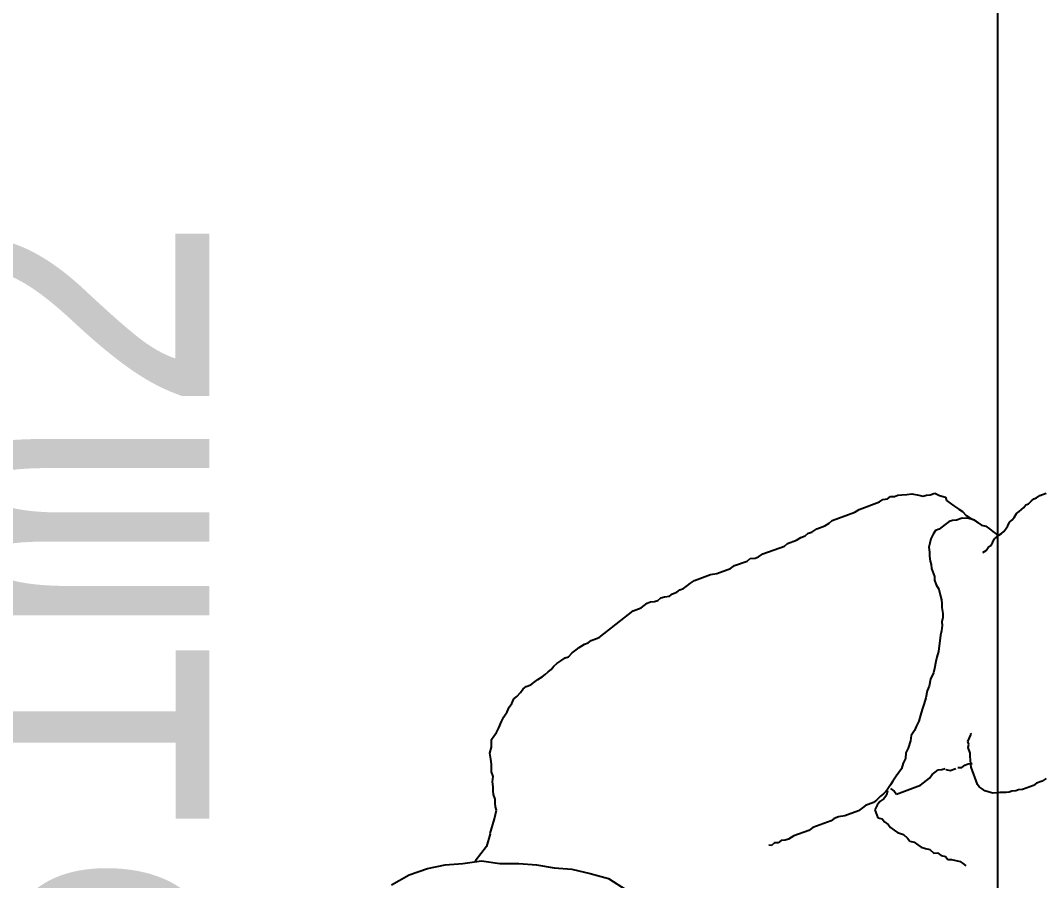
# Model space of a CAD drawing. Header units: millimetres. Extents: x 33350 to 35310, y -217097 to -211540.
# Drawn here: x 34272.3 to 34331.1, y -214168.4 to -214119 of the extents above; entities that cross this region are included whole.
import ezdxf

# ---------------------------------------------------------------- set-up
doc = ezdxf.new("R2010")
doc.units = ezdxf.units.MM
doc.header["$LTSCALE"] = 60
doc.header["$MEASUREMENT"] = 0
for name, color, linetype in [('BL-E', 32, 'Continuous'), ('OC-Mutfak_Ekipman', 252, 'Continuous'), ('TEFRIŞ', 223, 'Continuous')]:
    doc.layers.add(name, color=color, linetype=linetype)
doc.layers.add('M-SB-YZ-01', color=255, linetype='Continuous', lineweight=20)
doc.styles.add('antet', font='monos.ttf', dxfattribs={"width": 0.8})

# ---------------------------------------------------------------- blocks, each defined once
blk = doc.blocks.new('rt45')
at = {"layer": 'OC-Mutfak_Ekipman'}
blk.add_line((33750.69, -214054.092), (33750.69, -214254.092), dxfattribs=at)
blk.add_lwpolyline([(33750.69, -214054.092), (33750.69, -214254.092), (33815.69, -214254.092), (33815.69, -214054.092)], close=True, dxfattribs=at)
blk = doc.blocks.new('İNSAN-1')
for p, q in [((-13.812, 26.484), (-14.381, 25.469)), ((-14.381, 25.469), (-14.747, 24.412)), ((-14.747, 24.412), (-14.951, 23.396)), ((-14.951, 23.396), (-15.032, 22.381)), ((-15.032, 22.381), (-15.194, 21.324)), ((-16.018, 21.033), (-15.175, 21.688)), ((-15.194, 21.324), (-15.032, 20.268)), ((-22.353, 20.601), (-22.557, 20.453)), ((-22.15, 20.75), (-22.353, 20.601)), ((-21.929, 20.743), (-22.15, 20.75)), ((-21.708, 20.736), (-21.929, 20.743)), ((-21.373, 20.836), (-21.708, 20.736)), ((-21.02, 20.781), (-21.373, 20.836)), ((-20.733, 20.75), (-21.02, 20.781)), ((-20.512, 20.743), (-20.733, 20.75)), ((-20.291, 20.736), (-20.512, 20.743)), ((-20.029, 20.64), (-20.291, 20.736)), ((-19.718, 20.674), (-20.029, 20.64)), ((-19.431, 20.643), (-19.718, 20.674)), ((-19.21, 20.636), (-19.431, 20.643)), ((-18.989, 20.629), (-19.21, 20.636)), ((-18.727, 20.533), (-18.989, 20.629)), ((-17.597, 20.564), (-17.842, 20.505)), ((-16.753, 20.816), (-17.597, 20.564)), ((-16.741, 20.818), (-16.018, 21.033)), ((-23.455, 20.038), (-23.749, 19.848)), ((-23.186, 20.163), (-23.455, 20.038)), ((-22.826, 20.328), (-23.186, 20.163)), ((-22.557, 20.453), (-22.826, 20.328)), ((-18.506, 20.526), (-18.727, 20.533)), ((-18.284, 20.519), (-18.506, 20.526)), ((-18.088, 20.446), (-18.284, 20.519)), ((-17.842, 20.505), (-18.088, 20.446)), ((-15.032, 20.268), (-15.032, 19.171)), ((-24.491, 19.451), (-24.629, 19.279)), ((-24.222, 19.576), (-24.491, 19.451)), ((-24.018, 19.724), (-24.222, 19.576)), ((-23.749, 19.848), (-24.018, 19.724)), ((-25.061, 18.916), (-25.199, 18.743)), ((-24.857, 19.065), (-25.061, 18.916)), ((-24.629, 19.279), (-24.857, 19.065)), ((-15.032, 19.171), (-14.951, 18.155)), ((-25.433, 18.308), (-25.596, 18.07)), ((-25.295, 18.481), (-25.433, 18.308)), ((-25.199, 18.743), (-25.295, 18.481)), ((-25.896, 17.659), (-26.034, 17.487)), ((-25.758, 17.832), (-25.896, 17.659)), ((-25.596, 18.07), (-25.758, 17.832)), ((-14.951, 18.155), (-14.788, 17.139)), ((-26.376, 17.165), (-26.514, 16.993)), ((-26.172, 17.314), (-26.376, 17.165)), ((-26.034, 17.487), (-26.172, 17.314)), ((-14.788, 17.139), (-14.707, 16.123)), ((-26.838, 16.516), (-26.911, 16.32)), ((-26.676, 16.755), (-26.838, 16.516)), ((-26.514, 16.993), (-26.676, 16.755)), ((-27.301, 15.867), (-27.439, 15.695)), ((-27.139, 16.105), (-27.301, 15.867)), ((-26.911, 16.32), (-27.139, 16.105)), ((-14.707, 16.123), (-14.463, 15.067)), ((-27.626, 15.391), (-27.698, 15.194)), ((-27.439, 15.695), (-27.626, 15.391)), ((-27.836, 15.021), (-28.005, 14.562)), ((-27.698, 15.194), (-27.836, 15.021)), ((-14.463, 15.067), (-14.178, 14.011)), ((-28.005, 14.562), (-29.548, 12.597)), ((-14.178, 14.011), (-13.528, 12.995)), ((-29.548, 12.597), (-29.717, 12.138)), ((-29.994, 11.793), (-30.066, 11.596)), ((-29.855, 11.965), (-29.994, 11.793)), ((-29.717, 12.138), (-29.855, 11.965)), ((-30.145, 11.178), (-30.283, 11.005)), ((-30.073, 11.375), (-30.145, 11.178)), ((-30.066, 11.596), (-30.073, 11.375)), ((-30.356, 10.809), (-30.387, 10.522)), ((-30.283, 11.005), (-30.356, 10.809)), ((-30.621, 10.087), (-30.76, 9.914)), ((-30.525, 10.349), (-30.621, 10.087)), ((-30.387, 10.522), (-30.525, 10.349)), ((-30.994, 9.479), (-31.132, 9.307)), ((-30.832, 9.718), (-30.994, 9.479)), ((-30.76, 9.914), (-30.832, 9.718)), ((-31.295, 9.068), (-31.633, 8.15)), ((-31.132, 9.307), (-31.295, 9.068)), ((-31.688, 7.798), (-31.978, 7.011)), ((-31.633, 8.15), (-31.688, 7.798)), ((-32.14, 6.772), (-32.405, 6.051)), ((-31.978, 7.011), (-32.14, 6.772)), ((-32.544, 5.878), (-32.575, 5.591)), ((-32.405, 6.051), (-32.544, 5.878)), ((-32.647, 5.395), (-32.809, 5.156)), ((-32.575, 5.591), (-32.647, 5.395)), ((-32.809, 5.156), (-33.268, 3.91)), ((-16.074, 4.657), (-16.091, 4.813)), ((-16.357, 4.091), (-16.219, 4.264)), ((-16.219, 4.264), (-16.212, 4.485)), ((-16.212, 4.485), (-16.074, 4.657)), ((-33.406, 3.737), (-33.599, 3.212)), ((-33.268, 3.91), (-33.406, 3.737)), ((-16.623, 3.369), (-16.436, 3.673)), ((-16.436, 3.673), (-16.364, 3.87)), ((-16.364, 3.87), (-16.357, 4.091)), ((-33.762, 2.974), (-33.858, 2.712)), ((-33.599, 3.212), (-33.762, 2.974)), ((-16.937, 2.516), (-16.623, 3.369)), ((-33.996, 2.539), (-34.069, 2.342)), ((-33.858, 2.712), (-33.996, 2.539)), ((-17.099, 2.278), (-16.937, 2.516)), ((-34.255, 2.038), (-34.424, 1.579)), ((-34.069, 2.342), (-34.255, 2.038)), ((-17.485, 1.229), (-17.099, 2.278)), ((-34.586, 1.341), (-34.725, 1.168)), ((-34.424, 1.579), (-34.586, 1.341)), ((-17.623, 1.056), (-17.485, 1.229)), ((-34.725, 1.168), (-35.208, -0.144)), ((-17.775, 0.441), (-17.72, 0.793)), ((-17.72, 0.793), (-17.623, 1.056)), ((-18.065, -0.346), (-17.775, 0.441)), ((-35.37, -0.382), (-35.804, -1.563)), ((-35.208, -0.144), (-35.37, -0.382)), ((-18.365, -0.757), (-18.227, -0.584)), ((-18.227, -0.584), (-18.065, -0.346)), ((-18.534, -1.216), (-18.365, -0.757)), ((-35.943, -1.736), (-35.974, -2.022)), ((-35.804, -1.563), (-35.943, -1.736)), ((-19.038, -1.775), (-18.9, -1.603)), ((-18.9, -1.603), (-18.672, -1.389)), ((-18.752, -1.807), (-18.589, -1.568)), ((-18.672, -1.389), (-18.534, -1.216)), ((-18.589, -1.568), (-18.386, -1.42)), ((-18.386, -1.42), (-18.116, -1.295)), ((-18.116, -1.295), (-17.657, -1.465)), ((-17.657, -1.465), (-17.598, -1.71)), ((-17.598, -1.71), (-17.425, -1.848)), ((-36.112, -2.195), (-36.118, -2.416)), ((-35.974, -2.022), (-36.112, -2.195)), ((-20.057, -2.518), (-19.763, -2.328)), ((-19.763, -2.328), (-19.56, -2.179)), ((-19.56, -2.179), (-19.266, -1.99)), ((-19.339, -2.186), (-19.19, -2.39)), ((-19.266, -1.99), (-19.038, -1.775)), ((-19.201, -2.014), (-18.955, -1.955)), ((-18.955, -1.955), (-18.752, -1.807)), ((-17.425, -1.848), (-17.277, -2.052)), ((-17.277, -2.052), (-17.104, -2.19)), ((-17.104, -2.19), (-16.955, -2.393)), ((-36.198, -2.834), (-36.229, -3.12)), ((-36.191, -2.613), (-36.198, -2.834)), ((-36.118, -2.416), (-36.191, -2.613)), ((-21.069, -3.039), (-20.799, -2.915)), ((-20.799, -2.915), (-20.464, -2.815)), ((-20.464, -2.815), (-20.261, -2.666)), ((-20.261, -2.666), (-20.057, -2.518)), ((-19.017, -2.528), (-19.524, -3.906)), ((-19.19, -2.39), (-19.017, -2.528)), ((-16.955, -2.393), (-16.807, -2.597)), ((-16.807, -2.597), (-16.706, -2.932)), ((-16.706, -2.932), (-16.492, -3.16)), ((-36.229, -3.12), (-36.26, -3.407)), ((-36.26, -3.407), (-36.183, -3.807)), ((-22.678, -3.564), (-22.385, -3.374)), ((-22.385, -3.374), (-22.074, -3.34)), ((-22.074, -3.34), (-21.649, -3.198)), ((-21.649, -3.198), (-21.38, -3.074)), ((-21.38, -3.074), (-21.069, -3.039)), ((-16.492, -3.16), (-16.319, -3.298)), ((-16.319, -3.298), (-16.26, -3.543)), ((-36.125, -4.052), (-36.197, -4.249)), ((-36.183, -3.807), (-36.125, -4.052)), ((-24.222, -4.113), (-23.887, -4.013)), ((-23.887, -4.013), (-23.552, -3.913)), ((-23.552, -3.913), (-23.217, -3.813)), ((-23.217, -3.813), (-22.947, -3.689)), ((-22.947, -3.689), (-22.678, -3.564)), ((-19.662, -4.078), (-19.801, -4.251)), ((-19.524, -3.906), (-19.662, -4.078)), ((-16.26, -3.543), (-16.112, -3.747)), ((-16.112, -3.747), (-15.963, -3.95)), ((-15.963, -3.95), (-15.904, -4.196)), ((-36.204, -4.47), (-36.301, -4.733)), ((-36.197, -4.249), (-36.204, -4.47)), ((-34.156, -4.777), (-33.952, -4.629)), ((-33.952, -4.629), (-33.682, -4.504)), ((-33.682, -4.504), (-33.437, -4.446)), ((-33.437, -4.446), (-33.192, -4.387)), ((-33.192, -4.387), (-32.905, -4.418)), ((-32.905, -4.418), (-32.684, -4.425)), ((-32.684, -4.425), (-32.398, -4.456)), ((-32.398, -4.456), (-32.201, -4.529)), ((-32.201, -4.529), (-31.98, -4.535)), ((-31.98, -4.535), (-31.52, -4.705)), ((-26.232, -4.714), (-25.987, -4.656)), ((-25.987, -4.656), (-25.628, -4.49)), ((-25.628, -4.49), (-25.227, -4.414)), ((-25.227, -4.414), (-24.957, -4.29)), ((-24.957, -4.29), (-24.557, -4.214)), ((-24.557, -4.214), (-24.222, -4.113)), ((-20.142, -4.572), (-20.28, -4.745)), ((-19.939, -4.424), (-20.142, -4.572)), ((-19.801, -4.251), (-19.939, -4.424)), ((-15.904, -4.196), (-15.846, -4.441)), ((-15.846, -4.441), (-15.631, -4.669)), ((-15.631, -4.669), (-15.638, -4.89)), ((-36.301, -4.733), (-36.176, -5.002)), ((-36.176, -5.002), (-36.076, -5.337)), ((-34.504, -5.319), (-34.366, -5.147)), ((-34.366, -5.147), (-34.228, -4.974)), ((-34.228, -4.974), (-34.156, -4.777)), ((-31.52, -4.705), (-31.299, -4.711)), ((-31.299, -4.711), (-31.036, -4.808)), ((-31.036, -4.808), (-30.798, -4.97)), ((-30.798, -4.97), (-30.38, -5.05)), ((-30.38, -5.05), (-30.183, -5.122)), ((-30.183, -5.122), (-29.962, -5.129)), ((-29.962, -5.129), (-29.741, -5.136)), ((-29.741, -5.136), (-29.389, -5.191)), ((-29.389, -5.191), (-29.168, -5.198)), ((-29.168, -5.198), (-28.922, -5.139)), ((-28.922, -5.139), (-28.701, -5.146)), ((-28.701, -5.146), (-28.391, -5.112)), ((-28.391, -5.112), (-28.145, -5.053)), ((-28.145, -5.053), (-27.213, -4.949)), ((-27.213, -4.949), (-26.878, -4.849)), ((-26.878, -4.849), (-26.633, -4.79)), ((-26.633, -4.79), (-26.232, -4.714)), ((-20.425, -5.139), (-20.498, -5.335)), ((-20.419, -4.918), (-20.425, -5.139)), ((-20.28, -4.745), (-20.419, -4.918)), ((-15.638, -4.89), (-15.49, -5.093)), ((-15.49, -5.093), (-15.431, -5.338)), ((-36.076, -5.337), (-35.879, -5.409)), ((-35.879, -5.409), (-35.73, -5.613)), ((-35.73, -5.613), (-35.582, -5.817)), ((-35.582, -5.817), (-35.391, -6.11)), ((-34.746, -5.975), (-34.739, -5.754)), ((-34.739, -5.754), (-34.666, -5.558)), ((-34.666, -5.558), (-34.504, -5.319)), ((-20.373, -5.605), (-20.494, -5.933)), ((-20.432, -5.36), (-20.373, -5.605)), ((-15.431, -5.338), (-15.258, -5.476)), ((-15.258, -5.476), (-15.265, -5.697)), ((-15.265, -5.697), (-15.206, -5.943)), ((-35.391, -6.11), (-35.243, -6.314)), ((-35.243, -6.314), (-35.029, -6.542)), ((-34.866, -6.303), (-34.746, -5.975)), ((-34.856, -6.68), (-34.866, -6.303)), ((-20.687, -6.458), (-20.76, -6.654)), ((-20.549, -6.285), (-20.687, -6.458)), ((-20.542, -6.064), (-20.549, -6.285)), ((-15.206, -5.943), (-15.147, -6.188)), ((-15.147, -6.188), (-14.998, -6.391)), ((-14.998, -6.391), (-14.891, -6.505)), ((-35.029, -6.542), (-34.88, -6.745)), ((-34.88, -6.745), (-34.756, -7.015)), ((-34.756, -7.015), (-34.856, -6.68)), ((-34.756, -7.015), (-34.607, -7.218)), ((-34.607, -7.218), (-34.756, -7.015)), ((-22.465, -6.826), (-22.517, -6.806)), ((-22.251, -6.727), (-22.465, -6.826)), ((-22.037, -6.628), (-22.251, -6.727)), ((-21.88, -6.686), (-22.037, -6.628)), ((-21.686, -6.639), (-21.88, -6.686)), ((-21.373, -6.754), (-21.686, -6.639)), ((-21.198, -6.76), (-21.373, -6.754)), ((-20.97, -6.784), (-21.198, -6.76)), ((-20.742, -6.809), (-20.97, -6.784)), ((-20.76, -6.654), (-20.767, -6.875)), ((-20.767, -6.875), (-20.742, -6.81)), ((-20.567, -6.814), (-20.742, -6.809)), ((-19.576, -7.179), (-20.567, -6.814)), ((-34.607, -7.218), (-34.458, -7.422)), ((-34.458, -7.422), (-34.4, -7.667)), ((-32.887, -7.485), (-33.016, -7.674)), ((-19.439, -7.289), (-19.576, -7.179)), ((-19.321, -7.45), (-19.439, -7.289)), ((-19.203, -7.612), (-19.321, -7.45)), ((-19.156, -7.807), (-19.203, -7.612)), ((-34.4, -7.667), (-34.251, -7.871)), ((-34.251, -7.871), (-34.102, -8.075)), ((-34.102, -8.075), (-33.954, -8.278)), ((-33.663, -8.145), (-33.772, -8.282)), ((-33.449, -8.047), (-33.663, -8.145)), ((-33.287, -7.929), (-33.449, -8.047)), ((-33.177, -7.792), (-33.287, -7.929)), ((-33.016, -7.674), (-33.177, -7.792)), ((-19.077, -8.073), (-19.156, -7.807)), ((-19.101, -8.3), (-19.077, -8.073)), ((-34.101, -8.694), (-34.263, -8.812)), ((-33.992, -8.557), (-34.101, -8.694)), ((-33.882, -8.42), (-33.992, -8.557)), ((-33.954, -8.278), (-33.912, -8.368)), ((-33.772, -8.282), (-33.882, -8.42)), ((-19.118, -8.827), (-19.107, -8.476)), ((-19.107, -8.476), (-19.101, -8.3)), ((-34.91, -9.283), (-35.143, -9.434)), ((-34.748, -9.165), (-34.91, -9.283)), ((-34.639, -9.028), (-34.748, -9.165)), ((-34.425, -8.93), (-34.639, -9.028)), ((-34.263, -8.812), (-34.425, -8.93)), ((-19.263, -9.542), (-19.205, -9.386)), ((-19.205, -9.386), (-19.181, -9.158)), ((-19.181, -9.158), (-19.123, -9.002)), ((-19.123, -9.002), (-19.118, -8.827)), ((-35.634, -9.963), (-35.691, -10.12)), ((-35.472, -9.845), (-35.634, -9.963)), ((-35.362, -9.708), (-35.472, -9.845)), ((-35.253, -9.571), (-35.362, -9.708)), ((-35.143, -9.434), (-35.253, -9.571)), ((-19.517, -10.395), (-19.287, -9.77)), ((-19.287, -9.77), (-19.263, -9.542)), ((-35.982, -10.427), (-36.04, -10.583)), ((-35.872, -10.29), (-35.982, -10.427)), ((-35.691, -10.12), (-35.872, -10.29)), ((-19.646, -10.584), (-19.517, -10.395)), ((-36.168, -10.772), (-36.303, -11.137)), ((-36.04, -10.583), (-36.168, -10.772)), ((-19.909, -11.138), (-19.761, -10.897)), ((-19.761, -10.897), (-19.646, -10.584))]:
    blk.add_line(p, q)

msp = doc.modelspace()

# ---------------------------------------------------------------- block references
at = {"layer": 'BL-E', "linetype": 'Continuous', "xscale": -1, "rotation": 90}
msp.add_blockref('İNSAN-1', (34320.139, -214182.478), dxfattribs=at)
at = {"layer": 'TEFRIŞ', "xscale": -1, "rotation": 180}
msp.add_blockref('rt45', (577.804, -428308.184), dxfattribs=at)

# ---------------------------------------------------------------- texts
at = {"layer": 'M-SB-YZ-01', "color": 5, "style": 'antet', "width": 0.8}
msp.add_text('SERVİS -24,51m2', height=18, rotation=90, dxfattribs=at).set_placement((34283.184, -214312.834))

doc.saveas('drawing.dxf')
